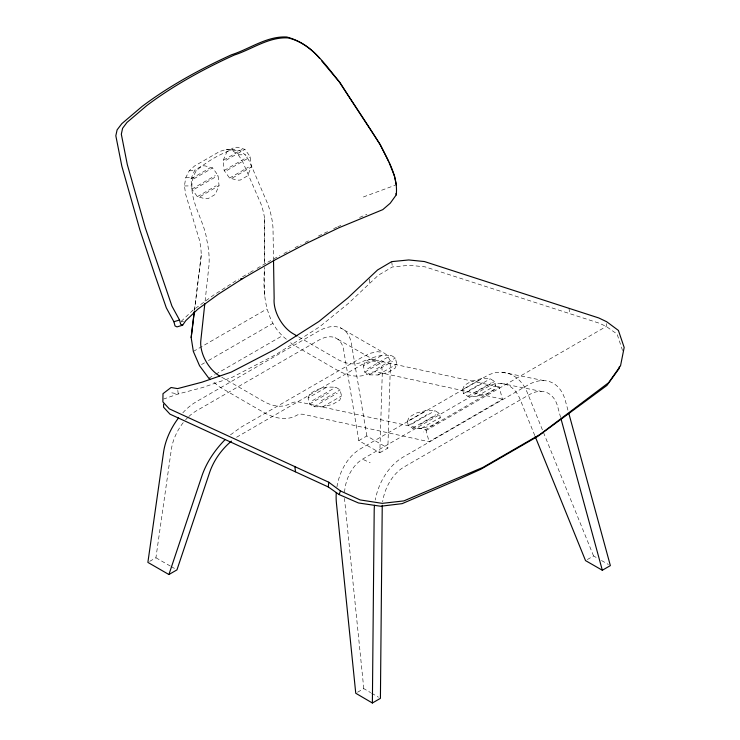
<?xml version="1.0" encoding="UTF-8"?>
<svg xmlns="http://www.w3.org/2000/svg" width="740" height="740" viewBox="0 0 740 740"><rect width="100%" height="100%" fill="white"/><g stroke="black" fill="none" stroke-linecap="round" stroke-linejoin="round"><path stroke-width="0.56" stroke-dasharray="3.7 2.78" d="M286.361 339.253C264.901 322.409 262.46 292.994 264.568 267.769M264.568 263.2L264.633 218.605A62.29 33.346 56.6 0 0 261.239 204.582L242.47 161.274L238.28 154.79L232.545 150.673L226.079 149.499L219.762 151.432L194.546 165.991L189.246 170.783L185.712 177.767L184.454 185.962L185.638 194.232L199.495 240.25A62.29 38.517 63.8 0 1 201.262 255.207L194.528 310.115M188.792 416.546A35.899 20.729 -60 0 1 196.331 410.876L318.672 340.243A35.899 20.729 -60 0 1 343.721 350.353L358.798 440.624L379.824 452.76L382.312 372.174L381.785 367.253L379.897 363.645L376.716 361.527L335.109 337.727M379.824 452.76L387.862 448.116L390.359 366.319L389.721 359.899L387.242 355.163L383.07 352.379L340.243 327.783M606.523 323.63L606.264 326.47L423.483 431.993M205.091 301.152L209.022 264.874A73.417 45.399 63.8 0 0 206.802 239.991C204.018 217.634 182.808 192.918 196.34 170.644C206.95 161.468 219.771 153.901 233.063 149.424L239.557 150.618L245.292 154.771L249.472 161.311L268.019 204.619A73.417 39.312 56.6 0 1 272.995 227.92L273.495 258.649M194.435 310.171L201.262 255.207M149.665 561.364L155.918 557.757L171.282 449.911A35.899 20.729 -60 0 1 184.195 421.449M308.108 397.963L309.894 393.717L317.118 389.545L327.006 387.057L335.784 387.196L340.104 389.906L341.519 395.965L339.725 400.22L332.51 404.382L322.621 406.88L313.834 406.741L309.514 404.031L308.108 397.963L327.006 387.057M363.377 366.078L365.171 361.823L372.387 357.661L382.275 355.163L391.053 355.302L395.382 358.012L396.788 364.08L394.993 368.326L387.779 372.498L377.89 374.986L369.112 374.847L364.783 372.137L363.377 366.078L382.275 355.163M407.324 421.449L409.118 417.203L416.333 413.031L426.221 410.543L435.009 410.682L439.329 413.392L440.272 417.434L438.487 421.689L431.263 425.852L421.375 428.34L412.596 428.21L408.276 425.491L407.324 421.449L426.221 410.543M462.602 389.564L464.387 385.309L471.602 381.146L481.49 378.649L490.278 378.788L494.598 381.498L495.541 385.54L493.756 389.795L486.541 393.957L476.652 396.455L467.865 396.316L463.545 393.606L462.602 389.564L481.49 378.649M190.948 178.923L194.814 170.08L202.038 165.908L204.841 165.834L212.658 167.934L218.078 175.51L219.04 185.657L215.174 194.5L207.949 198.672L205.147 198.746L197.33 196.646L191.91 189.07L190.948 178.923L209.846 168.017M223.203 160.349L227.069 151.496L234.284 147.334L237.096 147.251L244.903 149.36L250.333 156.926L251.286 167.074L247.419 175.926L240.204 180.088L237.392 180.172L229.585 178.062L224.165 170.496L223.203 160.349L242.1 149.434M181.097 321.447L192.779 310.319L213.675 295.066L238.576 279.072M230.464 434.861L240.759 427.359L363.09 356.726L370.657 353.193L377.446 351.713L383.07 352.379M236.578 437.248L361.49 364.839L367.281 362.156L372.433 361.028L376.716 361.527M264.532 295.214L264.652 267.714M622.543 350.529L617.105 334.082L606.264 326.47L599.465 323.269L425.111 266.863L409.424 265.281L392.404 266.964L378.297 275.271L348.568 303.261L319.541 326.867L276.039 354.534L231.962 377.428L202.603 387.538L178.257 393.948L163.697 399.008M221.695 377.178L262.987 401.015A53.854 31.089 60 0 0 290.321 403.439L294.048 402.153L298.22 401.894L302.253 402.588L425.824 429.524L499.167 386.964L502.423 399.175L429.08 441.734L305.509 414.798A26.927 15.549 60 0 0 296.074 415.667A67.312 38.859 60 0 1 262.987 412.014L219.725 387.029L212.158 380.924M193.76 178.849L212.658 167.934M226.015 160.266L244.903 149.36M191.91 189.07L215.266 175.593M224.165 170.496L247.521 157.01M194.722 188.987L218.078 175.51M226.977 170.413L250.333 156.926M197.33 196.646L216.228 185.74M229.585 178.062L248.483 167.157M200.142 196.562L219.04 185.657M232.397 177.988L251.286 167.074M242.48 276.815L249.306 272.875M250.277 272.311L253.21 270.618M257.113 268.37L266.872 262.737M267.843 262.173L270.775 260.48M193.344 351.445L266.705 309.089M201.511 364.57L204.49 362.85M208.449 360.565L272.894 323.361M208.791 378.214L214.739 374.782M215.738 374.209L282.162 335.858M312.428 400.673L335.784 387.196M367.697 368.788L391.053 355.302M309.514 404.031L328.412 393.116M364.783 372.137L383.681 361.231M321.216 400.812L340.104 389.906M376.484 368.927L395.382 358.012M313.834 406.741L337.19 393.255M369.112 374.847L392.468 361.37M322.621 406.88L341.519 395.965M377.89 374.986L396.788 364.08M358.798 440.624L366.837 435.98L387.862 448.116M408.276 425.491L427.165 414.585M463.545 393.606L482.434 382.691M411.653 424.159L435.009 410.682M466.921 392.274L490.278 378.788M412.596 428.21L435.953 414.724M467.865 396.316L491.221 382.83M420.431 424.298L439.329 413.392M475.709 392.413L494.598 381.498M421.375 428.34L440.272 417.434M476.652 396.455L495.541 385.54M357.54 692.233L363.793 688.626L370.638 692.631M587.31 559.579L593.563 555.962L597.513 558.228M273.772 258.852L279.831 255.661M283.882 253.533L289.95 250.351M295.001 247.687L301.069 244.496M305.13 242.452L310.226 240M318.376 236.069L327.543 231.648M333.657 228.697L336.709 227.226M337.755 226.782L340.872 225.441M359.603 217.449L366.892 214.341M363.377 196.97L395.197 185.24M181.356 321.937L183.538 321.317M189.246 170.783L196.34 170.644M185.712 177.767L192.816 177.656M226.079 149.499L233.063 149.424M184.454 185.962L191.567 185.888M232.545 150.673L239.557 150.618M238.28 154.79L245.292 154.771M171.773 392.829L178.257 393.948L177.554 388.62M500.74 383.348L541.273 391.368M502.146 372.248L543.817 380.61M499.167 386.964L376.077 360.297A40.386 23.319 60 0 0 363.692 361.083A53.854 31.089 60 0 1 336.349 358.66L298.007 336.524M502.423 399.175L379.333 372.507L375.393 371.813L372.202 372.109L369.436 373.312A67.312 38.859 60 0 1 336.349 369.658L293.086 344.674L289.729 341.963M363.386 459.577L370.176 462.768M601.472 560.504L608.382 564.463M155.918 557.757L170.256 566.026M171.208 566.572L175.038 568.783M371.619 693.204L378.464 697.21M593.563 555.962L527.472 393.023A47.12 34.281 -78.6 0 0 485.958 376.346L360.704 448.662A47.12 34.281 -78.6 0 0 336.922 487.013M534.779 435.527L520.035 399.184A35.899 26.122 -78.6 0 0 488.409 386.474L363.155 458.791A35.899 26.122 -78.6 0 0 344.553 492.183M567.941 410.182L565.212 400.192A47.12 30.923 -68 0 0 528.203 384.893L402.949 457.2A47.12 30.923 -68 0 0 375.245 500.018M560.624 417.434L557.581 406.279A35.899 23.56 -68 0 0 529.377 394.624L404.123 466.94A35.899 23.56 -68 0 0 382.645 501.859M425.824 429.524L429.08 441.734M366.837 435.98L351.546 344.359A47.12 27.204 -60 0 0 318.672 331.085L196.331 401.709A47.12 27.204 -60 0 0 182.031 413.688M568.977 308.127L569.68 313.455M391.7 261.636L392.404 266.964M369.26 278.999L369.824 283.263M363.793 688.626L344.683 500.425A35.899 26.122 -78.6 0 1 344.507 498.399M264.633 218.605L264.652 263.144M185.611 419.811A35.899 20.729 -60 0 1 187.978 417.323"/><path stroke-width="1.11" d="M336.293 492.488A47.12 34.281 -78.6 0 0 336.45 503.302L355.755 693.26L372.377 703L374.2 510.471A47.12 30.923 -68 0 1 374.496 505.3M163.623 404.142L163.577 407.213L169.987 414.16L328.292 486.957L339.133 494.57L358.484 502.978L380.684 506.243L402.181 503.635L458.051 479.566L480.75 469.299L537.86 436.322L606.939 385.42L619.038 368.64L619.473 366.374M396.242 194.888C398.24 177.174 388.491 160.941 380.804 145.734C367.706 124.413 353.396 103.877 340.086 82.686C325.535 65.259 311.781 43.383 288.073 37.925C268.703 36.75 252.016 49.312 234.275 55.047A332.019 128.39 -12.8 0 0 146.871 105.506L126.965 122.442L122.59 128.297L121.323 134.208L127.317 164.631L145.327 227.911L171.948 306.129L179.533 320.022L180.662 324.25L182.632 325.193L185.731 320.697L197.913 309.107L218.346 294.206L242.674 278.591L275.16 259.832L305.75 243.747L338.541 227.92L382.793 209.633L390.202 203.26L396.242 194.888L395.928 193.575M328.292 486.957L328.736 482.221L169.284 408.832L162.874 401.894L162.994 393.68L171.07 387.501L177.554 388.62L201.891 382.21L231.25 372.109L275.336 349.206L318.829 321.549L347.856 297.943L377.594 269.952L391.7 261.636L408.721 259.953L424.409 261.544L598.762 317.95L606.698 321.743L618.399 330.429L624.172 347.467L620.546 365.764L608.632 382.682L540.034 434.426L482.924 467.403L403.874 500.897L382.201 503.366L360.112 499.916L340.428 490.907L328.736 482.221M204.841 303.418L200.79 340.825A26.927 15.549 60 0 0 219.725 376.04M210.475 379.565L208.791 378.214L199.532 365.717L193.344 351.445L191.17 337.57L194.389 311.262M194.148 312.456L191.17 337.57M178.544 417.924A47.12 27.204 -60 0 0 163.457 452.954L147.88 562.391L168.914 574.527L202.261 474.913C206.987 461.621 215.146 449.8 224.96 439.754M339.133 494.57L340.428 490.907M231.417 441.123C221.778 449.245 214.101 459.827 209.873 471.722L176.953 569.883L168.914 574.527M372.377 703L380.416 698.357L382.219 507.529A35.899 23.56 -68 0 1 382.303 505.291M535.214 436.6L585.525 560.606L602.323 570.244L610.361 565.601L568.857 413.512M319.625 58.423C311.226 48.174 299.635 40.404 286.778 37C266.927 35.918 249.833 48.877 231.62 54.742A337.93 129.112 -13 0 0 142.2 106.366L121.832 123.654L117.105 129.861L115.829 135.772L121.841 166.176L139.916 229.992L154.595 274.114L166.315 307.822L170.339 315.231L173.9 321.724L179.533 320.022M182.632 325.193L176.999 326.895L175.029 325.942L173.9 321.724M240.62 278.832L242.674 278.591M297.018 335.951L293.086 333.685A26.927 15.549 60 0 1 274.151 298.47L273.513 259.786M321.789 61.004L339.087 81.668L379.759 143.875L388.62 161.542M389.111 162.523L394.522 176.157L396.252 184.852M561.225 419.663L602.323 570.244M294.807 466.413L295.519 471.741"/></g></svg>
